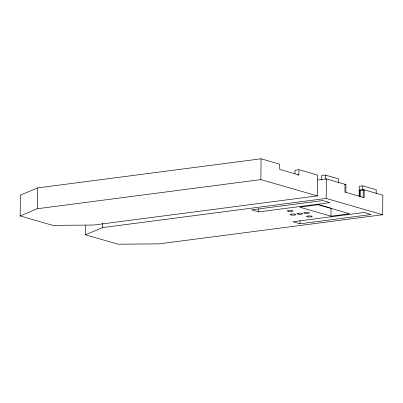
<?xml version="1.0" encoding="UTF-8"?>
<svg xmlns="http://www.w3.org/2000/svg" width="403" height="403" viewBox="0 0 403 403"><rect width="100%" height="100%" fill="white"/><g stroke="black" fill="none" stroke-linecap="round" stroke-linejoin="round"><path stroke-width="0.6" d="M298.925 169.703L317.554 175.073L317.337 195.888L93.758 225.025L52.803 225.378L20.15 215.958L20.367 195.148L37.504 187.924L261.084 158.787L279.712 164.162L279.662 169.366L298.87 174.907L298.925 169.703L295.001 170.212L294.966 173.683M20.15 215.958L37.288 208.739L37.504 187.924M359.264 196.679L359.335 190.075L363.259 189.561L382.85 195.213L382.643 214.723L159.069 243.86L118.114 244.213L85.456 234.793L85.557 225.353M85.456 234.793L102.594 227.574L102.639 223.166M258.741 211.887L251.633 209.842L322.768 200.568L329.876 202.618L258.741 211.887L258.771 208.825M317.337 195.888L260.862 179.602L261.084 158.787M300.039 223.801L292.931 221.751L364.065 212.482L371.173 214.532L300.039 223.801L300.069 220.738M321.73 180.121L321.78 175.496L325.297 175.038L338.742 178.912L338.696 182.962M325.251 179.083L325.297 175.038M382.643 214.723L326.173 198.437L326.38 178.927L317.66 180.06M330.979 216.189L299.671 207.157L318.335 204.729L349.643 213.756L330.979 216.189L331.065 208.22M345.008 184.297L344.928 192.105L364.136 197.641L364.216 189.838L360.297 190.352L360.227 196.956M345.89 192.382L345.97 184.574L326.38 178.927M359.133 196.221L359.234 186.297L362.75 185.838L376.195 189.717L376.155 193.762M362.705 190.463L362.75 185.838M363.174 197.364L363.259 189.561M37.288 208.739L260.862 179.602M297.746 175.053L298.87 174.907M344.847 184.72L345.97 184.574M102.594 227.574L326.173 198.437M359.335 190.075L360.458 190.397M318.42 204.573L330.46 208.049M288.699 211.394A2.821 0.559 0.6 0 0 292.986 210.976A2.821 0.559 0.6 0 0 288.82 210.426A2.821 0.559 0.6 0 0 288.699 211.394M305.036 213.278A2.821 0.559 0.6 0 0 309.353 212.87A2.821 0.559 0.6 0 0 305.217 212.316A2.821 0.559 0.6 0 0 305.036 213.278M298.275 214.159A2.821 0.559 0.6 0 0 302.593 213.751A2.821 0.559 0.6 0 0 298.452 213.197A2.821 0.559 0.6 0 0 298.275 214.159M291.515 215.041A2.821 0.559 0.6 0 0 295.827 214.633A2.821 0.559 0.6 0 0 291.691 214.074A2.821 0.559 0.6 0 0 291.515 215.041M307.907 216.93A2.821 0.559 0.6 0 0 312.194 216.512A2.821 0.559 0.6 0 0 308.028 215.968A2.821 0.559 0.6 0 0 307.907 216.93"/></g></svg>
